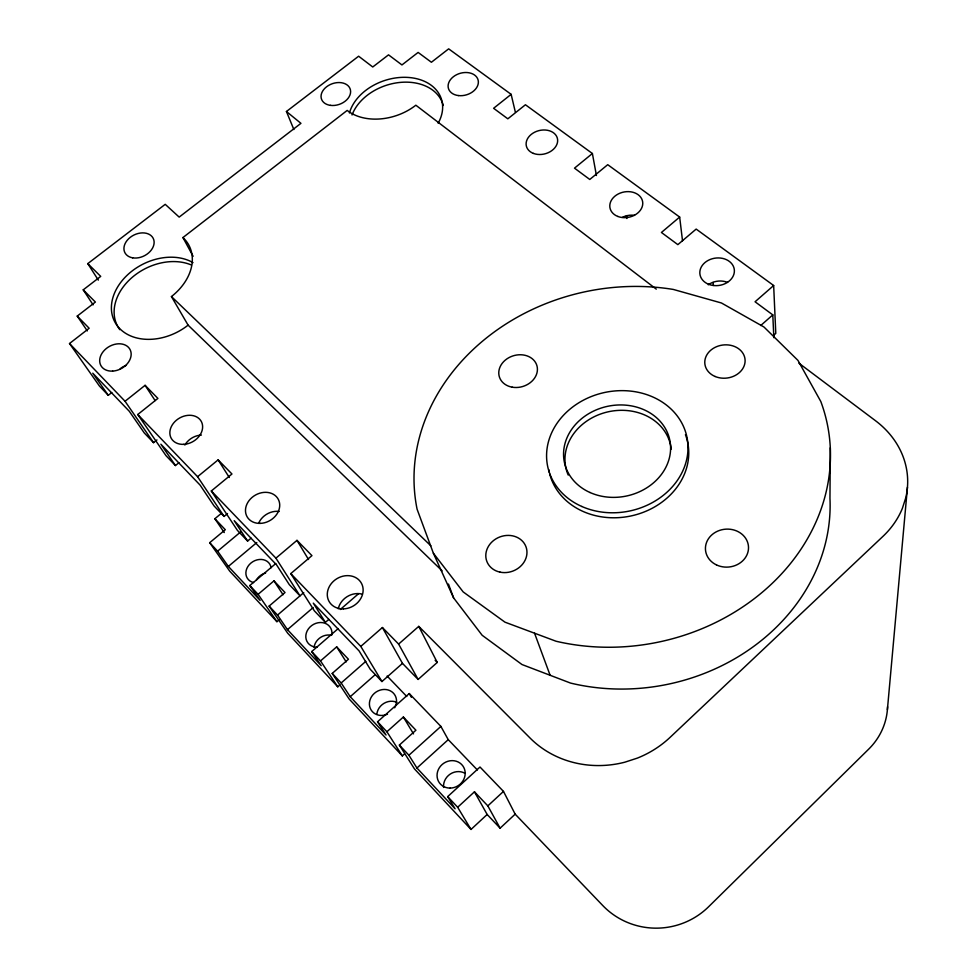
<?xml version="1.0" encoding="UTF-8"?>
<svg xmlns="http://www.w3.org/2000/svg" width="977" height="977" viewBox="0 0 977 977"><rect width="100%" height="100%" fill="white"/><g stroke="black" fill="none" stroke-linecap="round" stroke-linejoin="round"><path stroke-width="1.47" d="M830.303 447.808L829.962 498.417A198.71 172.905 -11.6 0 1 570.531 683.07L521.987 664.531L482.149 635.27L453.597 597.887L433.373 553.226L417.094 509.225A209.481 178.974 -12.1 0 1 673.3 289.436L721.453 302.992L763.977 327.014L797.977 360.428L820.802 401.51A209.481 178.974 -12.1 0 1 768.191 587.092A209.481 178.974 -12.1 0 1 556.06 641.242L504.962 622.166L463.171 591.915L433.373 553.226M887.397 709.632L907.45 487.218M487.157 814.488L471.012 829.449L457.663 807.258L474.456 791.81L487.157 814.488L500.114 828.178L515.172 814.159L503.485 791.407L480 767.018L447.686 796.621L455.087 808.797L416.935 768.02L408.911 755.245L399.373 745.072L415.909 730.21L403.367 717.033L386.892 731.761L402.341 755.929L404.612 753.89M500.114 828.178L487.828 805.878L503.485 791.407M416.935 768.02L448.248 739.65L440.883 726.412L409.241 693.548L377.549 721.783L386.049 735.009L350.218 696.711L341.168 682.972L332.217 673.422L348.435 659.243L336.662 646.859L320.505 660.928L337.773 686.807L339.996 684.853M408.911 755.245L440.883 726.412M418.119 679.442L437.256 662.43L418.754 626.379L398.628 644.087L418.119 679.442L402.487 663.383L382.398 627.527L360.794 646.408L381.946 681.543L402.487 663.383M773.564 335.367L775.787 333.401L773.662 285.516L696.161 229.082L677.855 244.641L661.417 232.477L679.662 217.065L607.731 164.686L589.778 179.463L574.5 168.154L592.392 153.511L525.431 104.759L507.832 118.815L493.605 108.288L511.142 94.342L448.663 48.85L431.407 62.259L418.119 52.428L401.95 64.934L388.528 54.846L372.75 66.986L358.632 56.214L286.432 111.5L293.869 129.55M760.717 325.524L772.795 314.899L755.062 301.771L773.662 285.516M350.218 696.711L375.266 674.631M341.168 682.972L365.825 661.344M279.117 619.809L276.931 621.677L258.087 594.334L273.951 580.875L285.028 592.526L269.115 606.094L277.529 615.083L287.47 629.64L321.189 665.679L311.724 651.561L338.213 628.577M251.089 538.156L247.621 541.05L234.175 520.643L276.515 564.791L289.265 584.6L300 595.836L275.917 558.16L296.984 540.366L311.944 555.632L290.78 573.609L314.374 610.869L325.378 622.373L328.822 619.406M340.277 609.501L358.62 593.662M287.47 629.64L313.165 607.547M277.529 615.083L303.749 592.648M221.547 513.194L214.867 518.726L225.308 529.705L209.689 542.699L217.627 551.162L228.337 566.428L260.126 600.403L249.819 585.516L275.819 563.534M228.337 566.428L256.817 542.54M217.627 551.162L240.867 531.769M178.938 462.719L175.457 465.553L160.875 444.205L200.138 485.142L214.122 506.001L224.087 516.43L227.543 513.56M247.621 541.05L237.423 530.377L211.313 490.979L231.952 473.992L218.127 459.874L197.586 476.703L224.087 516.43M111.805 392.522L108.288 395.306L92.766 373.177L129.269 411.244L144.291 432.97L153.572 442.666L156.943 439.943M175.457 465.553L165.968 455.636L137.769 414.504L157.908 398.421L145.084 385.329L125.044 401.266L69.514 343.525L89.163 328.26L77.232 316.096L95.392 302.052L83.228 289.839L100.716 276.381L87.783 263.619L165.223 204.327L179.17 217.102L300.94 123.346L286.432 111.5M442.154 570.861L188.097 325.146L171.439 296.568A52.16 38.494 -27.1 0 0 182.931 237.558L347.177 110.425A49.497 35.599 -18.4 0 0 415.848 105.211L656.288 289.143M798.966 363.224L875.514 420.733A95.233 81.36 -0.8 0 1 905.74 497.928L902.369 508.382A95.233 81.36 -0.8 0 1 882.927 536.397L670.198 737.256A97.553 89.835 -15.6 0 1 637.346 758.115L624.828 762.194A97.553 89.835 -15.6 0 1 530.23 738.197L418.754 626.379M171.439 296.568L430.857 545.801M435.144 660.293L437.256 662.43M382.398 627.527L398.628 644.087M137.769 414.504L197.586 476.703M211.313 490.979L275.917 558.16M290.78 573.609L360.794 646.408M387.148 676.06L406.774 696.479M448.248 739.65L477.362 769.961M515.172 814.159L602.797 905.569A73.702 72.274 -8.6 0 0 708.606 906.754L868.602 749.237A72.762 66.668 8.1 0 0 887.568 706.701M108.288 395.306L99.446 386.049L69.514 343.525M381.946 681.543L370.332 669.404L359.084 650.902L313.287 603.139L325.378 622.373M474.456 791.81L487.828 805.878M249.819 585.516L258.087 594.334M311.724 651.561L320.505 660.928M377.549 721.783L386.892 731.761M447.686 796.621L457.663 807.258M276.931 621.677L229.68 571.093L209.689 542.699M337.773 686.807L287.69 633.194L269.115 606.094M402.341 755.929L349.168 699.019L332.217 673.422M471.012 829.449L414.468 768.911L399.373 745.072M125.044 401.266L153.572 442.666M77.232 316.096L87.295 330.898M214.867 518.726L224.27 532.563M83.228 289.839L93.108 304.861M145.084 385.329L155.123 400.57M273.951 580.875L283.074 594.737M87.783 263.619L98.323 280.118M218.127 459.874L229.302 477.509M336.662 646.859L346.188 661.881M296.984 540.366L308.524 559.516M403.367 717.033L413.515 733.874M409.241 693.548L411.39 697.285M182.931 237.558L193.116 256.292M448.455 584.051L453.597 597.887M534.553 633.218L550.112 675.266M511.142 94.342L515.355 112.135M592.392 153.511L596.422 175.494M626.44 215.612L626.916 218.494M679.662 217.065L682.52 240.818M713.125 282.475L713.405 285.455M772.795 314.899L773.845 337.7M188.097 325.146A50.841 38.054 -27.3 0 1 122.406 331.032A50.841 38.054 -27.3 0 1 126.741 275.636A50.841 38.054 -27.3 0 1 193.006 262.618M568.223 475.078A53.576 45.675 -12.2 0 1 606.485 412.209A53.576 45.675 -12.2 0 1 671.223 449.164M338.274 608.793A18.16 15.693 -30.6 0 1 361.734 594.016M119.792 329.676A50.645 37.993 -27.3 0 1 131.052 278.372A50.645 37.993 -27.3 0 1 191.48 265.036M120.232 368.695A16.316 12.432 -29.8 0 1 126.399 365.313M317.342 647.189A13.641 11.748 -33.3 0 1 305.886 635.087A13.641 11.748 -33.3 0 1 320.395 622.508A13.641 11.748 -33.3 0 1 331.899 634.562M349.424 112.978A48.3 35.257 -18.4 0 1 410.743 77.671A48.3 35.257 -18.4 0 1 438.136 123.224M352.038 114.993A48.129 35.209 -18.4 0 1 399.581 82.471A48.129 35.209 -18.4 0 1 443.24 105.479M258.722 523.049A17.501 14.472 -30.4 0 1 279.214 511.435M256.182 580.399A13.055 10.955 -32.8 0 1 265.622 572.986M253.593 582.561A13.263 11.052 -32.5 0 1 250.881 563.094A13.263 11.052 -32.5 0 1 271.093 567.759M376.853 714.138A13.812 12.347 -34.8 0 1 396.87 702.353M387.49 714.187A14.032 12.493 -34.4 0 1 369.416 704.502A14.032 12.493 -34.4 0 1 386.196 689.567A14.032 12.493 -34.4 0 1 394.671 707.788M314.069 647.348A13.422 11.614 -33.6 0 1 331.582 635.331M685.439 434.667A70.784 60.366 -12.2 0 1 636.638 514.537A70.784 60.366 -12.2 0 1 549.685 473.845M549.355 472.465A70.784 60.366 -12.2 0 1 548.793 469.656M184.873 445.036A16.89 13.397 -30.1 0 1 201.384 435.07M443.595 787.45A14.228 13.153 -36.9 0 1 450.287 774.04A14.228 13.153 -36.9 0 1 465.113 773.369M708.276 284.795A17 13.629 -7.7 0 1 727.547 282.377M622.288 217.382A16.304 12.725 -11.4 0 1 634.537 215.355M260.383 523.379A17.867 14.655 -30.1 0 0 278.421 499.552A17.867 14.655 -30.1 0 0 249.013 500.651A17.867 14.655 -30.1 0 0 260.383 523.379M458.347 95.563A15.424 11.211 -16.3 0 0 478.083 79.931A15.424 11.211 -16.3 0 0 453.267 76.817A15.424 11.211 -16.3 0 0 458.347 95.563M500.053 572.143A20.896 18.27 -20.4 0 0 526.518 548.537A20.896 18.27 -20.4 0 0 492.591 541.331A20.896 18.27 -20.4 0 0 500.053 572.143M589.974 492.493A53.857 45.834 -12.2 0 0 670.601 448.406A53.857 45.834 -12.2 0 0 590.658 412.575A53.857 45.834 -12.2 0 0 589.974 492.493M512.204 387.185A19.601 16.072 -16.6 0 0 536.984 365.923A19.601 16.072 -16.6 0 0 505.097 360.269A19.601 16.072 -16.6 0 0 512.204 387.185M708.63 284.283A17.342 13.788 -7.9 0 0 734.386 270.751A17.342 13.788 -7.9 0 0 708.288 260.334A17.342 13.788 -7.9 0 0 708.63 284.283M183.7 444.352A17.232 13.544 -29.9 0 0 201.531 421.905A17.232 13.544 -29.9 0 0 173.479 423.212A17.232 13.544 -29.9 0 0 183.7 444.352M132.689 257.843A15.876 11.614 -26.7 0 0 154.073 241.258A15.876 11.614 -26.7 0 0 130.307 237.301A15.876 11.614 -26.7 0 0 132.689 257.843M112.624 371.101A16.633 12.554 -29.6 0 0 130.234 349.9A16.633 12.554 -29.6 0 0 103.403 351.366A16.633 12.554 -29.6 0 0 112.624 371.101M343.367 608.891A18.551 15.913 -30.3 0 0 361.575 583.525A18.551 15.913 -30.3 0 0 330.69 584.393A18.551 15.913 -30.3 0 0 343.367 608.891M715.115 376.487A20.224 16.646 -7 0 0 745.109 360.489A20.224 16.646 -7 0 0 714.59 347.617A20.224 16.646 -7 0 0 715.115 376.487M716.495 564.926A21.567 19.003 -4.7 0 0 748.516 547.425A21.567 19.003 -4.7 0 0 715.897 532.013A21.567 19.003 -4.7 0 0 716.495 564.926M533.418 153.413A15.998 12.005 -14.2 0 0 557.647 141.067A15.998 12.005 -14.2 0 0 534.566 132.249A15.998 12.005 -14.2 0 0 533.418 153.413M581.803 506.477A71.174 60.574 -12.2 0 0 688.016 447.759A71.174 60.574 -12.2 0 0 582.06 400.9A71.174 60.574 -12.2 0 0 581.803 506.477M330.507 105.369A15.205 10.906 -19.7 0 0 350.438 89.908A15.205 10.906 -19.7 0 0 326.562 86.794A15.205 10.906 -19.7 0 0 330.507 105.369M617.806 216.442A16.633 12.86 -11.5 0 0 642.768 203.534A16.633 12.86 -11.5 0 0 618.258 193.959A16.633 12.86 -11.5 0 0 617.806 216.442M450.116 788.097A14.46 13.324 -36.3 0 0 463.77 767.409A14.46 13.324 -36.3 0 0 439.455 767.592A14.46 13.324 -36.3 0 0 450.116 788.097"/></g></svg>
